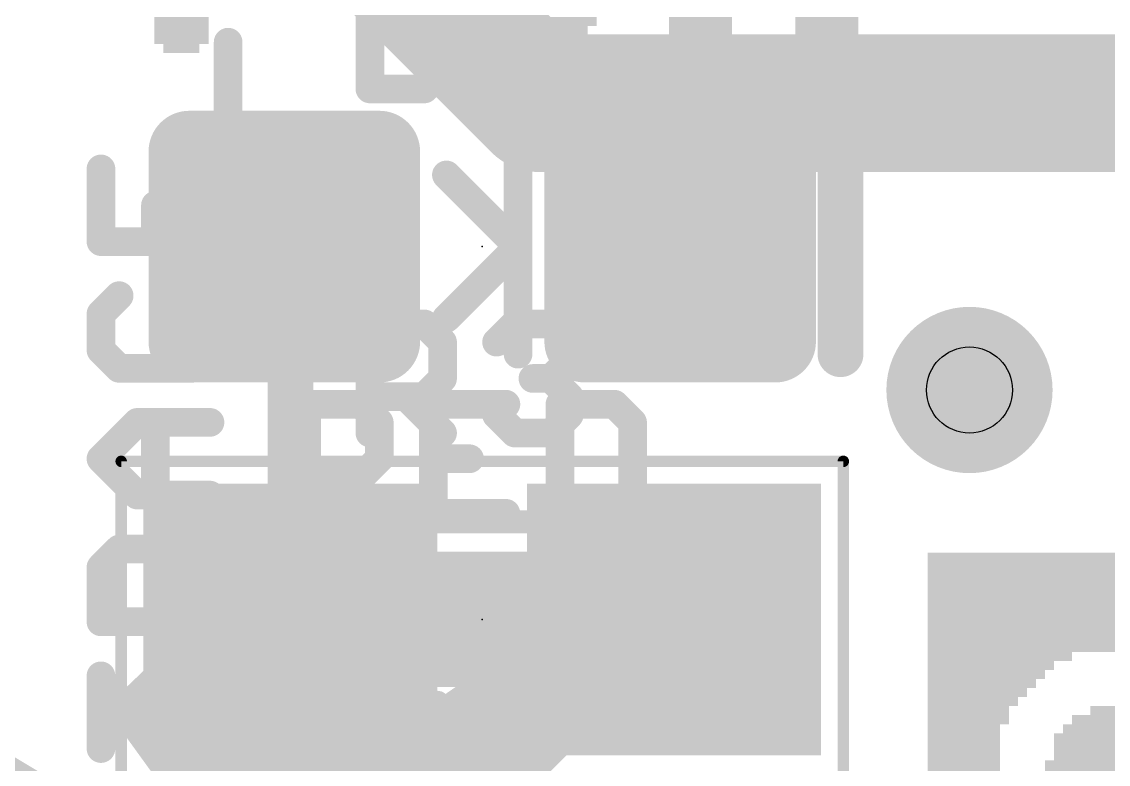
# Model space of a CAD drawing. Extents: x -33 to 74, y -22 to 37.
# Drawn here: x 4.055 to 8.87, y 4.946 to 8.235 of the extents above; entities that cross this region are included whole.
import ezdxf

# ---------------------------------------------------------------- set-up
doc = ezdxf.new("R2010")
doc.units = 0
for name, color, linetype in [('1', 12, 'CONTINUOUS'), ('16', 132, 'CONTINUOUS'), ('18', 110, 'CONTINUOUS'), ('21', 41, 'CONTINUOUS'), ('22', 40, 'CONTINUOUS'), ('23', 53, 'CONTINUOUS'), ('25', 253, 'CONTINUOUS'), ('27', 253, 'CONTINUOUS'), ('29', 253, 'CONTINUOUS'), ('31', 253, 'CONTINUOUS'), ('35', 253, 'CONTINUOUS'), ('39', 12, 'CONTINUOUS'), ('44', 253, 'CONTINUOUS'), ('51', 53, 'CONTINUOUS')]:
    doc.layers.add(name, color=color, linetype=linetype)

# ---------------------------------------------------------------- blocks, each defined once
blk = doc.blocks.new('RECT160000X160000R30')
at = {"const_width": 0.15}
blk.add_lwpolyline([(0.425, -0.35), (0.425, 0.35, 0.4142), (0.35, 0.425), (-0.35, 0.425, 0.4142), (-0.425, 0.35), (-0.425, -0.35, 0.4142), (-0.35, -0.425), (0.35, -0.425, 0.4142)], format="xyb", close=True, dxfattribs=at)
blk.add_solid([(-0.3754, -0.3754), (0.3754, -0.3754), (-0.3754, 0.3754), (0.3754, 0.3754)])
blk = doc.blocks.new('RECT192512X192512R30')
at = {"const_width": 0.1805}
blk.add_lwpolyline([(0.5114, -0.4211), (0.5114, 0.4211, 0.4142), (0.4211, 0.5114), (-0.4211, 0.5114, 0.4142), (-0.5114, 0.4211), (-0.5114, -0.4211, 0.4142), (-0.4211, -0.5114), (0.4211, -0.5114, 0.4142)], format="xyb", close=True, dxfattribs=at)
blk.add_solid([(-0.4465, -0.4465), (0.4465, -0.4465), (-0.4465, 0.4465), (0.4465, 0.4465)])
blk = doc.blocks.new('RECT')
blk.add_solid([(-0.5, -0.5), (0.5, -0.5), (-0.5, 0.5), (0.5, 0.5)])
blk = doc.blocks.new('ROUNDV')
at = {"const_width": 0.5}
blk.add_lwpolyline([(0, -0.25, 1), (0, 0.25, 1), (0, -0.25)], format="xyb", dxfattribs=at)

msp = doc.modelspace()

# ---------------------------------------------------------------- linework, layer by layer
at = {"layer": '1'}
for points, const_width in [([(5.219, 7.239), (5.246, 7.212)], 0.254), ([(5.246, 7.212), (5.246, 5.588)], 0.2032), ([(6.946, 5.588), (6.096, 4.738)], 0.1778)]:
    msp.add_lwpolyline(points, dxfattribs=dict(at, const_width=const_width))
for points, const_width in [([(5.2639, 7.2839, 1), (5.1741, 7.1941)], 0.127), ([(5.2011, 7.1671, 1), (5.2909, 7.2569)], 0.127), ([(5.2968, 7.212, 1), (5.1952, 7.212)], 0.1016), ([(5.1952, 5.588, 1), (5.2968, 5.588)], 0.1016), ([(6.9774, 5.5566, 1), (6.9146, 5.6194)], 0.0889)]:
    msp.add_lwpolyline(points, format="xyb", dxfattribs=dict(at, const_width=const_width))
at = {"layer": '16', "const_width": 0.6096}
for points in [[(6.35, 7.874), (3.556, 10.668)], [(9.271, 7.874), (6.35, 7.874)]]:
    msp.add_lwpolyline(points, dxfattribs=at)
at = {"layer": '16', "const_width": 0.3048}
for points in [[(6.35, 8.0264, 1), (6.35, 7.7216)], [(6.2422, 7.7662, 1), (6.4578, 7.9818)]]:
    msp.add_lwpolyline(points, format="xyb", dxfattribs=at)
at = {"layer": '21', "const_width": 0.2032}
msp.add_lwpolyline([(7.6835, 7.7153), (7.6835, 6.7628)], dxfattribs=at)
at = {"layer": '21', "const_width": 0.1016}
for points in [[(7.7343, 7.7153, 1), (7.6327, 7.7153)], [(7.6327, 6.7628, 1), (7.7343, 6.7628)]]:
    msp.add_lwpolyline(points, format="xyb", dxfattribs=at)
at = {"layer": '22', "const_width": 0.076}
for points in [[(5.2444, 5.3124), (5.3044, 5.6624)], [(5.3044, 5.6624), (5.6244, 5.6624)], [(5.6244, 5.6624), (5.6844, 5.3124)], [(5.2978, 5.624), (5.631, 5.624)], [(5.2848, 5.548), (5.644, 5.548)], [(5.2718, 5.472), (5.657, 5.472)], [(4.4744, 5.1924), (4.7044, 5.4124)], [(4.7044, 5.4124), (4.9944, 5.2124)], [(5.9344, 5.2124), (6.2244, 5.4124)], [(6.2244, 5.4124), (6.4444, 5.1924)], [(4.6873, 5.396), (4.7281, 5.396)], [(5.2587, 5.396), (5.6701, 5.396)], [(6.2007, 5.396), (6.2408, 5.396)], [(4.6078, 5.32), (4.8383, 5.32)], [(5.2044, 5.3024), (5.2244, 5.3124)], [(5.2244, 5.3124), (5.2444, 5.3124)], [(5.2457, 5.32), (5.6831, 5.32)], [(5.6844, 5.3124), (5.6944, 5.3124)], [(5.6944, 5.3124), (5.7144, 5.3024)], [(6.0905, 5.32), (6.3168, 5.32)], [(5.0644, 5.2524), (5.0844, 5.2624)], [(5.0844, 5.2624), (5.0944, 5.2624)], [(5.0944, 5.2624), (5.1144, 5.2724)], [(5.1144, 5.2724), (5.1244, 5.2824)], [(5.1244, 5.2824), (5.1444, 5.2824)], [(5.1444, 5.2824), (5.1644, 5.2924)], [(5.1644, 5.2924), (5.1744, 5.2924)], [(5.1744, 5.2924), (5.1944, 5.3024)], [(5.1944, 5.3024), (5.2044, 5.3024)], [(5.7144, 5.3024), (5.7344, 5.3024)], [(5.7344, 5.3024), (5.7444, 5.2924)], [(5.7444, 5.2924), (5.7644, 5.2924)], [(5.7644, 5.2924), (5.7844, 5.2824)], [(5.7844, 5.2824), (5.7944, 5.2824)], [(5.7944, 5.2824), (5.8144, 5.2724)], [(5.8144, 5.2724), (5.8244, 5.2624)], [(5.8244, 5.2624), (5.8444, 5.2624)], [(5.8444, 5.2624), (5.8544, 5.2524)], [(4.5284, 5.244), (4.9485, 5.244)], [(4.9944, 5.2124), (5.0044, 5.2224)], [(5.0044, 5.2224), (5.0244, 5.2324)], [(5.0244, 5.2324), (5.0344, 5.2324)], [(5.0344, 5.2324), (5.0544, 5.2424)], [(5.0544, 5.2424), (5.0644, 5.2524)], [(5.056, 5.244), (5.8711, 5.244)], [(5.8544, 5.2524), (5.8744, 5.2424)], [(5.8744, 5.2424), (5.8844, 5.2324)], [(5.8844, 5.2324), (5.9044, 5.2324)], [(5.9044, 5.2324), (5.9144, 5.2224)], [(5.9144, 5.2224), (5.9344, 5.2124)], [(5.9803, 5.244), (6.3928, 5.244)], [(4.6844, 4.9024), (4.4744, 5.1924)], [(4.492, 5.168), (6.4276, 5.168)], [(6.4444, 5.1924), (6.2444, 4.9024)], [(4.5471, 5.092), (6.3752, 5.092)], [(4.6021, 5.016), (6.3228, 5.016)], [(4.6572, 4.94), (6.2704, 4.94)]]:
    msp.add_lwpolyline(points, dxfattribs=at)
at = {"layer": '22', "const_width": 0.038}
for points in [[(5.3044, 5.6814, 1), (5.3044, 5.6434)], [(5.3231, 5.6592, 1), (5.2857, 5.6656)], [(5.6431, 5.6656, 1), (5.6057, 5.6592)], [(5.6244, 5.6434, 1), (5.6244, 5.6814)], [(5.2978, 5.643, 1), (5.2978, 5.605)], [(5.631, 5.605, 1), (5.631, 5.643)], [(5.2848, 5.567, 1), (5.2848, 5.529)], [(5.644, 5.529, 1), (5.644, 5.567)], [(5.2718, 5.491, 1), (5.2718, 5.453)], [(5.657, 5.453, 1), (5.657, 5.491)], [(4.7152, 5.428, 1), (4.6936, 5.3967)], [(4.7175, 5.3986, 1), (4.6913, 5.4261)], [(6.2378, 5.4258, 1), (6.211, 5.3989)], [(6.2352, 5.3967, 1), (6.2136, 5.428)], [(4.6873, 5.415, 1), (4.6873, 5.377)], [(4.7281, 5.377, 1), (4.7281, 5.415)], [(5.2587, 5.415, 1), (5.2587, 5.377)], [(5.6701, 5.377, 1), (5.6701, 5.415)], [(6.2007, 5.415, 1), (6.2007, 5.377)], [(6.2408, 5.377, 1), (6.2408, 5.415)], [(4.6078, 5.339, 1), (4.6078, 5.301)], [(4.8383, 5.301, 1), (4.8383, 5.339)], [(5.2244, 5.3314, 1), (5.2244, 5.2934)], [(5.2329, 5.2954, 1), (5.2159, 5.3294)], [(5.2457, 5.339, 1), (5.2457, 5.301)], [(5.2444, 5.2934, 1), (5.2444, 5.3314)], [(5.6844, 5.3314, 1), (5.6844, 5.2934)], [(5.7029, 5.3294, 1), (5.6859, 5.2954)], [(5.6831, 5.301, 1), (5.6831, 5.339)], [(5.6944, 5.2934, 1), (5.6944, 5.3314)], [(6.0905, 5.339, 1), (6.0905, 5.301)], [(6.3168, 5.301, 1), (6.3168, 5.339)], [(5.0844, 5.2814, 1), (5.0844, 5.2434)], [(5.0859, 5.2794, 1), (5.1029, 5.2454)], [(5.0929, 5.2454, 1), (5.0759, 5.2794)], [(5.0944, 5.2434, 1), (5.0944, 5.2814)], [(5.101, 5.2858, 1), (5.1278, 5.2589)], [(5.1244, 5.3014, 1), (5.1244, 5.2634)], [(5.1229, 5.2554, 1), (5.1059, 5.2894)], [(5.1378, 5.2689, 1), (5.111, 5.2958)], [(5.1359, 5.2994, 1), (5.1529, 5.2654)], [(5.1444, 5.2634, 1), (5.1444, 5.3014)], [(5.1644, 5.3114, 1), (5.1644, 5.2734)], [(5.1659, 5.3094, 1), (5.1829, 5.2754)], [(5.1729, 5.2754, 1), (5.1559, 5.3094)], [(5.1744, 5.2734, 1), (5.1744, 5.3114)], [(5.1944, 5.3214, 1), (5.1944, 5.2834)], [(5.1959, 5.3194, 1), (5.2129, 5.2854)], [(5.2029, 5.2854, 1), (5.1859, 5.3194)], [(5.2044, 5.2834, 1), (5.2044, 5.3214)], [(5.2257, 5.3156, 1), (5.2631, 5.3092)], [(5.6657, 5.3092, 1), (5.7031, 5.3156)], [(5.7144, 5.3214, 1), (5.7144, 5.2834)], [(5.7059, 5.2854, 1), (5.7229, 5.3194)], [(5.7478, 5.3158, 1), (5.721, 5.2889)], [(5.7444, 5.3114, 1), (5.7444, 5.2734)], [(5.731, 5.2789, 1), (5.7578, 5.3058)], [(5.7344, 5.2834, 1), (5.7344, 5.3214)], [(5.7729, 5.3094, 1), (5.7559, 5.2754)], [(5.7644, 5.2734, 1), (5.7644, 5.3114)], [(5.7844, 5.3014, 1), (5.7844, 5.2634)], [(5.8029, 5.2994, 1), (5.7859, 5.2654)], [(5.7759, 5.2654, 1), (5.7929, 5.2994)], [(5.7944, 5.2634, 1), (5.7944, 5.3014)], [(5.8278, 5.2858, 1), (5.801, 5.2589)], [(5.8244, 5.2814, 1), (5.8244, 5.2434)], [(5.8059, 5.2554, 1), (5.8229, 5.2894)], [(5.8578, 5.2758, 1), (5.831, 5.2489)], [(5.8444, 5.2434, 1), (5.8444, 5.2814)], [(4.5284, 5.263, 1), (4.5284, 5.225)], [(4.9485, 5.225, 1), (4.9485, 5.263)], [(4.9959, 5.2394, 1), (5.0129, 5.2054)], [(5.0178, 5.2089, 1), (4.991, 5.2358)], [(5.0244, 5.2514, 1), (5.0244, 5.2134)], [(5.0259, 5.2494, 1), (5.0429, 5.2154)], [(5.0329, 5.2154, 1), (5.0159, 5.2494)], [(5.0344, 5.2134, 1), (5.0344, 5.2514)], [(5.041, 5.2558, 1), (5.0678, 5.2289)], [(5.056, 5.263, 1), (5.056, 5.225)], [(5.0559, 5.2694, 1), (5.0729, 5.2354)], [(5.0629, 5.2254, 1), (5.0459, 5.2594)], [(5.0778, 5.2389, 1), (5.051, 5.2658)], [(5.811, 5.2489, 1), (5.8378, 5.2758)], [(5.8629, 5.2694, 1), (5.8459, 5.2354)], [(5.841, 5.2389, 1), (5.8678, 5.2658)], [(5.8878, 5.2558, 1), (5.861, 5.2289)], [(5.8844, 5.2514, 1), (5.8844, 5.2134)], [(5.8659, 5.2254, 1), (5.8829, 5.2594)], [(5.871, 5.2189, 1), (5.8978, 5.2458)], [(5.8711, 5.225, 1), (5.8711, 5.263)], [(5.9178, 5.2458, 1), (5.891, 5.2189)], [(5.9229, 5.2394, 1), (5.9059, 5.2054)], [(5.901, 5.2089, 1), (5.9278, 5.2358)], [(5.9044, 5.2134, 1), (5.9044, 5.2514)], [(5.9259, 5.1954, 1), (5.9429, 5.2294)], [(5.9803, 5.263, 1), (5.9803, 5.225)], [(6.3928, 5.225, 1), (6.3928, 5.263)], [(4.4898, 5.2035, 1), (4.459, 5.1812)], [(4.4613, 5.2061, 1), (4.4875, 5.1786)], [(4.492, 5.187, 1), (4.492, 5.149)], [(4.981, 5.2258, 1), (5.0078, 5.1989)], [(4.9836, 5.1967, 1), (5.0052, 5.228)], [(5.9236, 5.228, 1), (5.9452, 5.1967)], [(6.4276, 5.149, 1), (6.4276, 5.187)], [(6.46, 5.1816, 1), (6.4288, 5.2032)], [(6.431, 5.1789, 1), (6.4578, 5.2058)], [(4.5471, 5.111, 1), (4.5471, 5.073)], [(6.3752, 5.073, 1), (6.3752, 5.111)], [(4.6021, 5.035, 1), (4.6021, 4.997)], [(6.3228, 4.997, 1), (6.3228, 5.035)], [(4.6572, 4.959, 1), (4.6572, 4.921)], [(6.2704, 4.921, 1), (6.2704, 4.959)]]:
    msp.add_lwpolyline(points, format="xyb", dxfattribs=at)
at = {"layer": '23'}
for p in [(6.096, 7.239), (6.096, 5.588)]:
    msp.add_point(p, dxfattribs=at)
at = {"layer": '25', "const_width": 0.127}
for points in [[(5.5982, 8.4205), (5.5982, 7.9375)], [(6.1595, 8.2595), (6.3205, 8.4205)], [(6.3205, 8.4205), (6.3205, 7.9375)], [(5.9202, 8.018), (5.9202, 8.34)], [(5.8397, 7.9375), (5.9202, 8.018)], [(5.5982, 7.9375), (5.8397, 7.9375)], [(6.1595, 7.9375), (6.4815, 7.9375)], [(5.5982, 6.4135), (5.5982, 6.8965)], [(5.5982, 6.8965), (5.8397, 6.8965)], [(5.8397, 6.8965), (5.9202, 6.816)], [(6.1595, 6.816), (6.24, 6.8965)], [(6.24, 6.8965), (6.401, 6.8965)], [(6.401, 6.8965), (6.4815, 6.816)], [(5.9202, 6.816), (5.9202, 6.655)], [(6.4815, 6.816), (6.4815, 6.7355)], [(6.4815, 6.7355), (6.401, 6.655)], [(5.9202, 6.655), (5.8397, 6.5745)], [(6.401, 6.655), (6.3205, 6.655)], [(6.401, 6.655), (6.4815, 6.5745)], [(5.8397, 6.5745), (5.5982, 6.5745)], [(5.7592, 6.5745), (5.9202, 6.4135)], [(6.4815, 6.5745), (6.4815, 6.494)], [(6.24, 6.4135), (6.1595, 6.494)], [(6.4815, 6.494), (6.401, 6.4135)], [(6.401, 6.4135), (6.24, 6.4135)]]:
    msp.add_lwpolyline(points, dxfattribs=at)
at = {"layer": '25', "const_width": 0.0635}
for points in [[(6.137, 8.282, 1), (6.182, 8.2371)], [(5.8884, 8.018, 1), (5.9519, 8.018)], [(5.9426, 7.9955, 1), (5.8977, 8.0405)], [(5.5982, 7.9692, 1), (5.5982, 7.9058)], [(5.8397, 7.9058, 1), (5.8397, 7.9692)], [(6.1595, 7.9692, 1), (6.1595, 7.9058)], [(6.4815, 7.9058, 1), (6.4815, 7.9692)], [(5.5664, 7.9375, 1), (5.6299, 7.9375)], [(5.8172, 7.96, 1), (5.8621, 7.915)], [(6.2888, 7.9375, 1), (6.3523, 7.9375)], [(5.6299, 6.8965, 1), (5.5664, 6.8965)], [(5.5982, 6.9283, 1), (5.5982, 6.8648)], [(5.8621, 6.919, 1), (5.8172, 6.8741)], [(5.8397, 6.8648, 1), (5.8397, 6.9283)], [(6.24, 6.9283, 1), (6.24, 6.8648)], [(6.2625, 6.8741, 1), (6.2175, 6.919)], [(6.4235, 6.919, 1), (6.3786, 6.8741)], [(6.401, 6.8648, 1), (6.401, 6.9283)], [(5.9519, 6.816, 1), (5.8884, 6.816)], [(5.8977, 6.7936, 1), (5.9426, 6.8385)], [(6.137, 6.8385, 1), (6.182, 6.7936)], [(6.5133, 6.816, 1), (6.4498, 6.816)], [(6.4591, 6.7936, 1), (6.504, 6.8385)], [(6.504, 6.7131, 1), (6.4591, 6.758)], [(6.4498, 6.7355, 1), (6.5133, 6.7355)], [(5.9426, 6.6326, 1), (5.8977, 6.6775)], [(6.3205, 6.6868, 1), (6.3205, 6.6233)], [(6.4235, 6.6775, 1), (6.3786, 6.6326)], [(6.3786, 6.6775, 1), (6.4235, 6.6326)], [(6.401, 6.6233, 1), (6.401, 6.6868)], [(5.8884, 6.655, 1), (5.9519, 6.655)], [(5.5982, 6.6063, 1), (5.5982, 6.5428)], [(5.7816, 6.597, 1), (5.7367, 6.5521)], [(5.8172, 6.597, 1), (5.8621, 6.5521)], [(5.8397, 6.5428, 1), (5.8397, 6.6063)], [(6.5133, 6.5745, 1), (6.4498, 6.5745)], [(6.4591, 6.5521, 1), (6.504, 6.597)], [(6.182, 6.5165, 1), (6.137, 6.4715)], [(6.504, 6.4715, 1), (6.4591, 6.5165)], [(6.4498, 6.494, 1), (6.5133, 6.494)], [(5.8977, 6.391, 1), (5.9426, 6.436)], [(6.24, 6.4452, 1), (6.24, 6.3818)], [(6.2175, 6.391, 1), (6.2625, 6.436)], [(6.3786, 6.436, 1), (6.4235, 6.391)], [(6.401, 6.3818, 1), (6.401, 6.4452)], [(5.5664, 6.4135, 1), (5.6299, 6.4135)]]:
    msp.add_lwpolyline(points, format="xyb", dxfattribs=at)
at = {"layer": '27', "const_width": 0.127}
for points in [[(4.97, 7.8225), (4.97, 8.1445)], [(4.4065, 7.5832), (4.4065, 7.2612)], [(4.8895, 7.2612), (4.8895, 7.5832)], [(4.648, 7.2612), (4.648, 7.4222)], [(4.4065, 7.2612), (4.8895, 7.2612)], [(4.487, 7.0219), (4.4065, 6.9414)], [(4.8895, 6.9414), (4.809, 7.0219)], [(4.4065, 6.9414), (4.4065, 6.7804)], [(4.8895, 6.7804), (4.8895, 6.9414)], [(4.4065, 6.7804), (4.487, 6.6999)], [(4.809, 6.6999), (4.8895, 6.7804)], [(4.487, 6.6999), (4.809, 6.6999)], [(5.3175, 6.0579), (5.3175, 6.5409)], [(5.3175, 6.5409), (5.559, 6.5409)], [(5.559, 6.5409), (5.6395, 6.4604)], [(6.2008, 6.5409), (5.8788, 6.5409)], [(5.8788, 6.5409), (5.8788, 6.0579)], [(6.4402, 6.5409), (6.4402, 6.0579)], [(6.6817, 6.5409), (6.4402, 6.5409)], [(6.7622, 6.4604), (6.6817, 6.5409)], [(4.4065, 6.2996), (4.5675, 6.4606)], [(4.5675, 6.4606), (4.8895, 6.4606)], [(4.648, 6.1386), (4.648, 6.4606)], [(5.6395, 6.4604), (5.6395, 6.2994)], [(6.7622, 6.1384), (6.7622, 6.4604)], [(4.5675, 6.1386), (4.4065, 6.2996)], [(5.6395, 6.2994), (5.559, 6.2189)], [(5.8788, 6.2994), (6.0398, 6.2994)], [(5.559, 6.2189), (5.3175, 6.2189)], [(5.4785, 6.2189), (5.6395, 6.0579)], [(4.8895, 6.1386), (4.5675, 6.1386)], [(6.6817, 6.0579), (6.7622, 6.1384)], [(5.8788, 6.0579), (6.2008, 6.0579)], [(6.4402, 6.0579), (6.6817, 6.0579)], [(4.4065, 5.8188), (4.487, 5.8993)], [(4.487, 5.8993), (4.648, 5.8993)], [(4.648, 5.8993), (4.7285, 5.8188)], [(4.7285, 5.7383), (4.8895, 5.8993)], [(4.4065, 5.5773), (4.4065, 5.8188)], [(4.7285, 5.8188), (4.7285, 5.5773)], [(4.8895, 5.5773), (4.4065, 5.5773)], [(4.4065, 5.016), (4.4065, 5.338)], [(4.8895, 5.177), (4.4065, 5.177)]]:
    msp.add_lwpolyline(points, dxfattribs=at)
at = {"layer": '27', "const_width": 0.0635}
for points in [[(5.0018, 8.1445, 1), (4.9383, 8.1445)], [(4.9383, 7.8225, 1), (5.0018, 7.8225)], [(4.4382, 7.5832, 1), (4.3747, 7.5832)], [(4.9212, 7.5832, 1), (4.8578, 7.5832)], [(4.6797, 7.4222, 1), (4.6162, 7.4222)], [(4.4065, 7.2929, 1), (4.4065, 7.2294)], [(4.8895, 7.2294, 1), (4.8895, 7.2929)], [(4.3747, 7.2612, 1), (4.4382, 7.2612)], [(4.6162, 7.2612, 1), (4.6797, 7.2612)], [(4.8578, 7.2612, 1), (4.9212, 7.2612)], [(4.5094, 6.9994, 1), (4.4645, 7.0443)], [(4.8315, 7.0443, 1), (4.7865, 6.9994)], [(4.4382, 6.9414, 1), (4.3747, 6.9414)], [(4.384, 6.9638, 1), (4.4289, 6.9189)], [(4.9212, 6.9414, 1), (4.8578, 6.9414)], [(4.867, 6.9189, 1), (4.912, 6.9638)], [(4.4289, 6.8028, 1), (4.384, 6.7579)], [(4.912, 6.7579, 1), (4.867, 6.8028)], [(4.3747, 6.7804, 1), (4.4382, 6.7804)], [(4.8578, 6.7804, 1), (4.9212, 6.7804)], [(4.487, 6.7316, 1), (4.487, 6.6681)], [(4.4645, 6.6774, 1), (4.5094, 6.7223)], [(4.7865, 6.7223, 1), (4.8315, 6.6774)], [(4.809, 6.6681, 1), (4.809, 6.7316)], [(5.3175, 6.5727, 1), (5.3175, 6.5092)], [(5.3493, 6.5409, 1), (5.2858, 6.5409)], [(5.5815, 6.5634, 1), (5.5366, 6.5185)], [(5.559, 6.5092, 1), (5.559, 6.5727)], [(5.8788, 6.5727, 1), (5.8788, 6.5092)], [(5.9106, 6.5409, 1), (5.8471, 6.5409)], [(6.2008, 6.5092, 1), (6.2008, 6.5727)], [(6.4402, 6.5727, 1), (6.4402, 6.5092)], [(6.4719, 6.5409, 1), (6.4084, 6.5409)], [(6.7041, 6.5634, 1), (6.6592, 6.5185)], [(6.6817, 6.5092, 1), (6.6817, 6.5727)], [(4.5675, 6.4923, 1), (4.5675, 6.4288)], [(4.5899, 6.4381, 1), (4.545, 6.483)], [(4.6797, 6.4606, 1), (4.6162, 6.4606)], [(4.8895, 6.4288, 1), (4.8895, 6.4923)], [(5.6713, 6.4604, 1), (5.6078, 6.4604)], [(5.6171, 6.438, 1), (5.662, 6.4829)], [(6.7939, 6.4604, 1), (6.7304, 6.4604)], [(6.7397, 6.438, 1), (6.7846, 6.4829)], [(4.4289, 6.322, 1), (4.384, 6.2771)], [(5.662, 6.277, 1), (5.6171, 6.3219)], [(5.8788, 6.3312, 1), (5.8788, 6.2677)], [(6.0398, 6.2677, 1), (6.0398, 6.3312)], [(4.384, 6.322, 1), (4.4289, 6.2771)], [(5.6078, 6.2994, 1), (5.6713, 6.2994)], [(5.3175, 6.2507, 1), (5.3175, 6.1872)], [(5.501, 6.2414, 1), (5.4561, 6.1965)], [(5.5366, 6.2414, 1), (5.5815, 6.1965)], [(5.559, 6.1872, 1), (5.559, 6.2507)], [(4.5675, 6.1703, 1), (4.5675, 6.1068)], [(4.545, 6.1161, 1), (4.5899, 6.161)], [(4.6162, 6.1386, 1), (4.6797, 6.1386)], [(4.8895, 6.1068, 1), (4.8895, 6.1703)], [(6.7304, 6.1384, 1), (6.7939, 6.1384)], [(6.7846, 6.1159, 1), (6.7397, 6.1609)], [(5.8788, 6.0896, 1), (5.8788, 6.0262)], [(6.2008, 6.0262, 1), (6.2008, 6.0896)], [(6.4402, 6.0896, 1), (6.4402, 6.0262)], [(6.6817, 6.0262, 1), (6.6817, 6.0896)], [(5.2858, 6.0579, 1), (5.3493, 6.0579)], [(5.6171, 6.0354, 1), (5.662, 6.0804)], [(5.8471, 6.0579, 1), (5.9106, 6.0579)], [(6.4084, 6.0579, 1), (6.4719, 6.0579)], [(6.6592, 6.0804, 1), (6.7041, 6.0354)], [(4.487, 5.931, 1), (4.487, 5.8675)], [(4.5094, 5.8768, 1), (4.4645, 5.9217)], [(4.6704, 5.9217, 1), (4.6255, 5.8768)], [(4.648, 5.8675, 1), (4.648, 5.931)], [(4.912, 5.8768, 1), (4.867, 5.9217)], [(4.4382, 5.8188, 1), (4.3747, 5.8188)], [(4.7602, 5.8188, 1), (4.6967, 5.8188)], [(4.384, 5.8412, 1), (4.4289, 5.7963)], [(4.706, 5.7963, 1), (4.7509, 5.8412)], [(4.706, 5.7607, 1), (4.7509, 5.7158)], [(4.4065, 5.609, 1), (4.4065, 5.5455)], [(4.8895, 5.5455, 1), (4.8895, 5.609)], [(4.3747, 5.5773, 1), (4.4382, 5.5773)], [(4.6967, 5.5773, 1), (4.7602, 5.5773)], [(4.4382, 5.338, 1), (4.3747, 5.338)], [(4.4065, 5.2087, 1), (4.4065, 5.1452)], [(4.8895, 5.1452, 1), (4.8895, 5.2087)], [(4.3747, 5.016, 1), (4.4382, 5.016)]]:
    msp.add_lwpolyline(points, format="xyb", dxfattribs=at)
at = {"layer": '39', "const_width": 0.0508}
for points in [[(4.496, 6.288), (7.696, 6.288)], [(4.496, 4.888), (4.496, 6.288)], [(7.696, 6.288), (7.696, 4.888)]]:
    msp.add_lwpolyline(points, dxfattribs=at)
at = {"layer": '39'}
for points, const_width in [([(4.496, 6.3007, 1), (4.496, 6.2753)], 0.0254), ([(4.5087, 6.288, 1), (4.4833, 6.288)], 0.0254), ([(7.7087, 6.288, 1), (7.6833, 6.288)], 0.0254), ([(7.696, 6.2753, 1), (7.696, 6.3007)], 0.0254), ([(2.54, -0.254, 1), (2.54, 5.334, 1), (2.54, -0.254)], 0.127)]:
    msp.add_lwpolyline(points, format="xyb", dxfattribs=dict(at, const_width=const_width))
at = {"layer": '44'}
msp.add_circle((8.255, 6.604), 0.1905, dxfattribs=at)
at = {"layer": '51'}
for points, const_width in [([(6.2865, 7.7153, 1), (6.223, 7.7153)], 0.0635), ([(5.9597, 7.579, 1), (5.9148, 7.534)], 0.0635), ([(6.2865, 7.239, 1), (6.223, 7.239)], 0.0635), ([(6.223, 7.239, 1), (6.2865, 7.239)], 0.0635), ([(6.2772, 7.2165, 1), (6.2323, 7.2615)], 0.0635), ([(6.2323, 7.2165, 1), (6.2772, 7.2615)], 0.0635), ([(5.9148, 6.944, 1), (5.9597, 6.899)], 0.0635), ([(6.223, 6.7628, 1), (6.2865, 6.7628)], 0.0635), ([(5.74, 6.0454, 1), (5.74, 5.9946)], 0.0508), ([(6.452, 5.9946, 1), (6.452, 6.0454)], 0.0508), ([(5.74, 5.1944, 1), (5.74, 5.1436)], 0.0508), ([(6.452, 5.1436, 1), (6.452, 5.1944)], 0.0508)]:
    msp.add_lwpolyline(points, format="xyb", dxfattribs=dict(at, const_width=const_width))
for points, const_width in [([(6.2548, 7.7153), (6.2548, 7.239)], 0.127), ([(6.2548, 7.239), (5.9373, 7.5565)], 0.127), ([(6.2548, 7.239), (5.9373, 6.9215)], 0.127), ([(6.2548, 7.239), (6.2548, 6.7628)], 0.127), ([(5.74, 6.02), (6.452, 6.02)], 0.1016), ([(5.74, 5.169), (6.452, 5.169)], 0.1016)]:
    msp.add_lwpolyline(points, dxfattribs=dict(at, const_width=const_width))

# ---------------------------------------------------------------- block references
at = {"layer": '1', "rotation": 270}
for p in [(5.219, 7.239), (6.973, 7.239)]:
    msp.add_blockref('RECT160000X160000R30', p, dxfattribs=at)
at = {"layer": '1', "xscale": 1.1}
for p in [(5.246, 5.588), (6.946, 5.588)]:
    msp.add_blockref('RECT', p, dxfattribs=at)
at = {"layer": '18', "xscale": 0.7366, "yscale": 0.7366}
msp.add_blockref('ROUNDV', (8.255, 6.604), dxfattribs=at)
msp.add_blockref('ROUNDV', (8.255, 6.604), dxfattribs=at)
at = {"layer": '21', "yscale": 0.04}
for p, xscale in [((4.763, 8.236), 0.24), ((5.883, 8.236), 0.32), ((6.443, 8.236), 0.32), ((7.063, 8.236), 0.28), ((7.623, 8.236), 0.28), ((4.763, 8.196), 0.24), ((5.883, 8.196), 0.24), ((6.443, 8.196), 0.24), ((7.063, 8.196), 0.28), ((7.623, 8.196), 0.28), ((4.763, 8.156), 0.24), ((5.883, 8.156), 0.24), ((6.443, 8.156), 0.24), ((7.063, 8.156), 0.28), ((7.643, 8.156), 0.24), ((4.763, 8.116), 0.16), ((5.883, 8.116), 0.16), ((6.443, 8.116), 0.16), ((7.063, 8.116), 0.2), ((7.623, 8.116), 0.2)]:
    msp.add_blockref('RECT', p, dxfattribs=dict(at, xscale=xscale))
at = {"layer": '21', "yscale": 0.04, "rotation": 90}
for p, xscale in [((8.09, 3.944), 3.88), ((8.13, 3.944), 3.88), ((8.17, 3.944), 3.88), ((8.21, 3.944), 3.88), ((8.25, 3.944), 3.88), ((8.29, 3.944), 3.88), ((8.33, 3.944), 3.88), ((8.37, 4.484), 2.8), ((8.41, 5.504), 0.76), ((8.45, 5.544), 0.68), ((8.49, 5.564), 0.64), ((8.53, 5.584), 0.6), ((8.57, 5.604), 0.56), ((8.61, 5.624), 0.52), ((8.65, 5.644), 0.48), ((8.69, 5.644), 0.48), ((8.73, 5.664), 0.44), ((8.77, 5.664), 0.44), ((8.81, 5.664), 0.44), ((8.85, 5.664), 0.44), ((8.89, 5.664), 0.44), ((8.81, 5.004), 0.4), ((8.85, 5.004), 0.4), ((8.89, 5.004), 0.4), ((8.77, 4.984), 0.36), ((8.73, 4.964), 0.32), ((8.69, 4.944), 0.28), ((8.65, 4.924), 0.24)]:
    msp.add_blockref('RECT', p, dxfattribs=dict(at, xscale=xscale))
at = {"layer": '22', "yscale": 0.04, "rotation": 90}
for p, xscale in [((8.09, 3.944), 3.88), ((8.13, 3.944), 3.88), ((8.17, 3.944), 3.88), ((8.21, 3.944), 3.88), ((8.25, 3.944), 3.88), ((8.29, 3.944), 3.88), ((8.33, 3.944), 3.88), ((8.37, 5.464), 0.84), ((8.41, 5.524), 0.72), ((8.45, 5.564), 0.64), ((8.49, 5.584), 0.6), ((8.53, 5.604), 0.56), ((8.57, 5.624), 0.52), ((8.61, 5.624), 0.52), ((8.65, 5.644), 0.48), ((8.69, 5.644), 0.48), ((8.73, 5.664), 0.44), ((8.77, 5.664), 0.44), ((8.81, 5.664), 0.44), ((8.85, 5.664), 0.44), ((8.89, 5.664), 0.44), ((8.81, 5.004), 0.4), ((8.85, 5.004), 0.4), ((8.89, 5.004), 0.4), ((8.73, 4.984), 0.36), ((8.77, 4.984), 0.36), ((8.69, 4.964), 0.32), ((8.65, 4.944), 0.28), ((8.61, 4.884), 0.16)]:
    msp.add_blockref('RECT', p, dxfattribs=dict(at, xscale=xscale))
at = {"layer": '29', "rotation": 270}
for p in [(5.219, 7.239), (6.973, 7.239)]:
    msp.add_blockref('RECT192512X192512R30', p, dxfattribs=at)
at = {"layer": '29', "xscale": 1.3032, "yscale": 1.2032}
for p in [(5.246, 5.588), (6.946, 5.588)]:
    msp.add_blockref('RECT', p, dxfattribs=at)
at = {"layer": '31', "rotation": 270}
for p in [(5.219, 7.239), (6.973, 7.239)]:
    msp.add_blockref('RECT160000X160000R30', p, dxfattribs=at)
at = {"layer": '31', "xscale": 1.1}
for p in [(5.246, 5.588), (6.946, 5.588)]:
    msp.add_blockref('RECT', p, dxfattribs=at)
at = {"layer": '35', "xscale": 0.3998, "yscale": 0.6}
msp.add_blockref('RECT', (6.096, 5.588), dxfattribs=at)
at = {"layer": '51', "xscale": 0.5001, "yscale": 0.95}
for p in [(5.5079, 5.5931), (6.6763, 5.5931)]:
    msp.add_blockref('RECT', p, dxfattribs=at)

doc.saveas('drawing.dxf')
